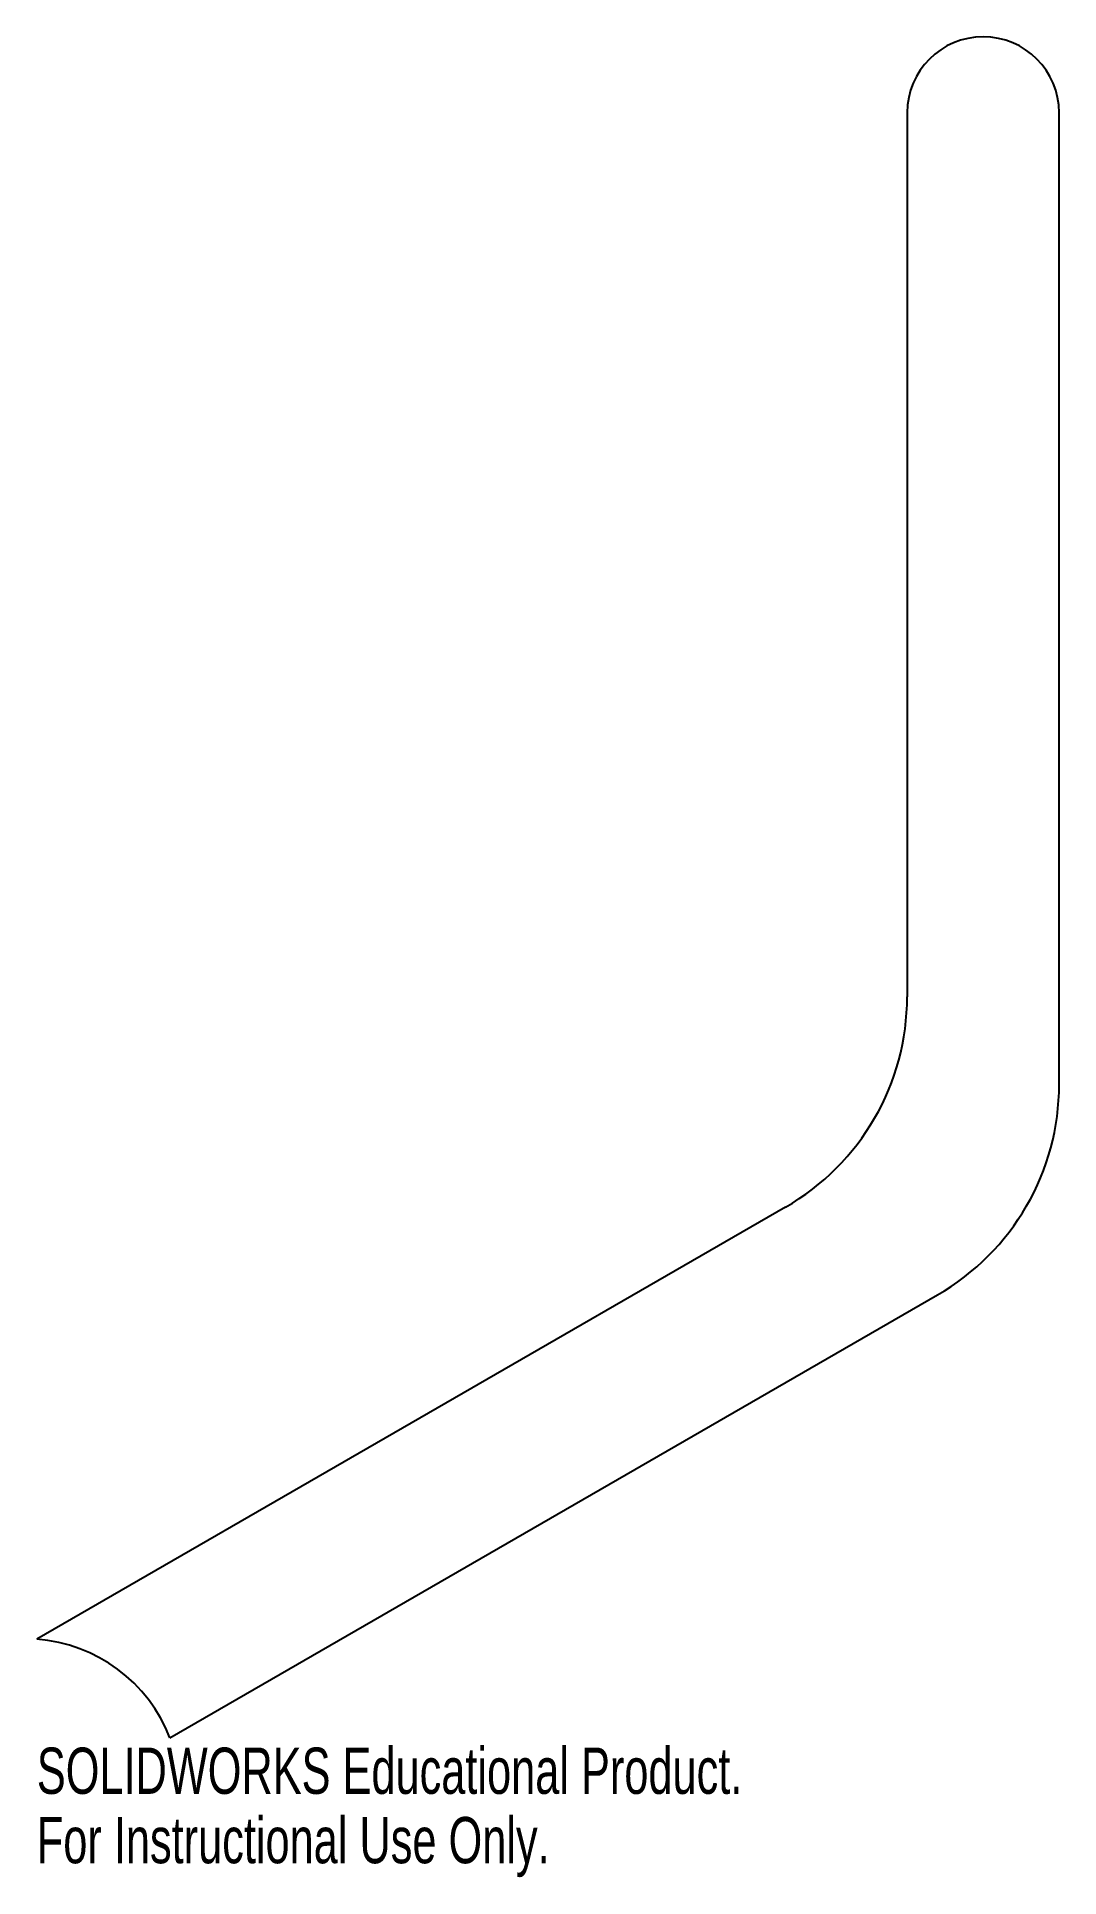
# Model space of a CAD drawing. Header units: inches. Extents: x -3.89 to 0.31, y -2.86 to 4.71.
import ezdxf

# ---------------------------------------------------------------- set-up
doc = ezdxf.new("R2010")
doc.units = ezdxf.units.IN
doc.header["$MEASUREMENT"] = 0
doc.styles.add('SLDTEXTSTYLE0', font='TXT', dxfattribs={"width": 0.7})

msp = doc.modelspace()

# ---------------------------------------------------------------- linework, layer by layer
at = {"color": 7, "linetype": 'Continuous', "lineweight": 25}
for p, q in [((-0.3125, 4.3945), (-0.3125, 0.7578)), ((0.3125, 0.3969), (0.3125, 4.3945)), ((-0.8125, -0.1083), (-3.891, -1.8856)), ((-3.3438, -2.2914), (-0.1875, -0.4691))]:
    msp.add_line(p, q, dxfattribs=at)
for centre, radius, start, end in [((0, 4.3945), 0.3125, 0, 180), ((-1.3125, 0.7578), 1, 300, 0), ((-0.6875, 0.3969), 1, 300, 0), ((-3.9384, -2.5214), 0.6375, 21.14812, 85.73833)]:
    msp.add_arc(centre, radius, start, end, dxfattribs=at)

# ---------------------------------------------------------------- texts
at = {"color": 7, "linetype": 'Continuous', "char_height": 0.1903, "attachment_point": 1, "style": 'SLDTEXTSTYLE0'}
for s, insert in [('SOLIDWORKS Educational Product.', (-3.891, -2.3315)), ('For Instructional Use Only.', (-3.891, -2.617))]:
    msp.add_mtext(s, dxfattribs=dict(at, insert=insert))

doc.saveas('drawing.dxf')
